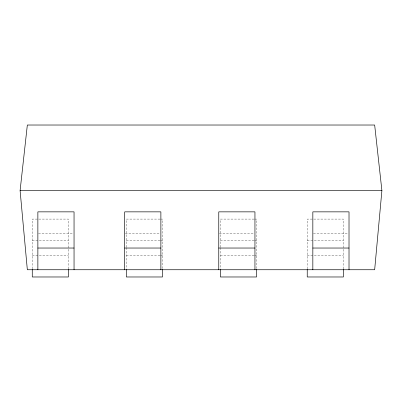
<?xml version="1.0" encoding="UTF-8"?>
<svg xmlns="http://www.w3.org/2000/svg" width="402" height="402" viewBox="0 0 402 402"><rect width="100%" height="100%" fill="white"/><g stroke="black" fill="none" stroke-linecap="round" stroke-linejoin="round"><path stroke-width="0.3" stroke-dasharray="2.01 1.51" d="M160.016 219.09L126.334 219.09L126.334 247.16M160.639 219.09L162.514 219.09L162.514 268.913M254.084 219.09L220.402 219.09L220.402 247.16M254.707 219.09L256.582 219.09L256.582 268.913M38.491 233.562L73.425 233.562M125.323 233.562L160.257 233.562M219.391 233.562L254.325 233.562M313.459 233.562L348.393 233.562M32.266 240.798L68.446 240.798M126.334 240.798L160.016 240.798M160.639 240.798L162.514 240.798M220.402 240.798L254.084 240.798M254.707 240.798L256.582 240.798M307.234 240.798L343.414 240.798M32.266 255.27L68.446 255.27M126.334 255.27L160.016 255.27M160.639 255.27L162.514 255.27M220.402 255.27L254.084 255.27M254.707 255.27L256.582 255.27M307.234 255.27L343.414 255.27M343.414 268.913L343.414 219.09L307.234 219.09L307.234 268.913M220.402 247.662L220.402 268.913M126.334 247.662L126.334 268.913M68.446 268.913L68.446 219.09L32.266 219.09L32.266 268.913"/><path stroke-width="0.6" d="M381.9 190.573L374.664 269.742L27.336 269.742L20.1 190.573L27.336 125.022L374.664 125.022L381.9 190.573L20.1 190.573M37.868 248.034L74.048 248.034M124.7 248.034L160.88 248.034M218.768 248.034L254.948 248.034M312.836 248.034L349.016 248.034M349.016 269.742L349.016 211.854L312.836 211.854L312.836 269.742M343.414 269.491L343.414 276.978L307.234 276.978L307.234 269.491M256.582 269.491L256.582 276.978L220.402 276.978L220.402 269.491M254.948 269.742L254.948 211.854L218.768 211.854L218.768 269.742M162.514 269.491L162.514 276.978L126.334 276.978L126.334 269.491M160.88 269.742L160.88 211.854L124.7 211.854L124.7 269.742M74.048 269.742L74.048 211.854L37.868 211.854L37.868 269.742M68.446 269.491L68.446 276.978L32.266 276.978L32.266 269.491"/></g></svg>
